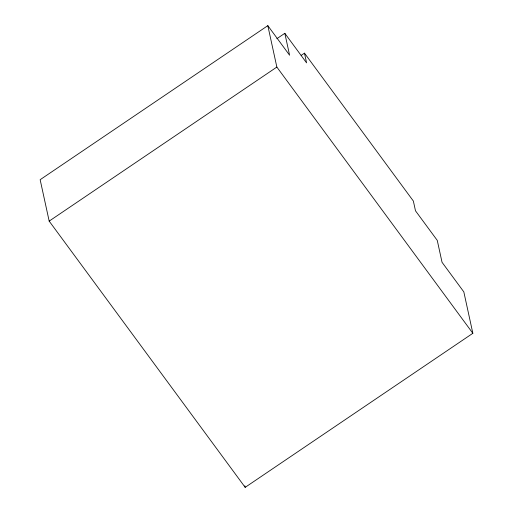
<?xml version="1.0" encoding="UTF-8"?>
<svg xmlns="http://www.w3.org/2000/svg" width="513" height="513" viewBox="0 0 513 513"><rect width="100%" height="100%" fill="white"/><g stroke="black" fill="none" stroke-linecap="round" stroke-linejoin="round"><path stroke-width="0.77" d="M276.853 38.699L284.818 33.307L289.601 55.231L267.824 25.65L40.149 179.704L49.177 221.116L245.176 487.35L472.851 333.296L463.823 291.884L442.046 262.303L437.262 240.379L415.485 210.798L413.363 201.051L304.472 53.147L301.15 55.391M49.177 221.116L276.853 67.062L267.824 25.65M284.818 33.307L306.594 62.887L304.472 53.147M276.853 67.062L472.851 333.296M244.836 485.785L245.176 487.35"/></g></svg>
